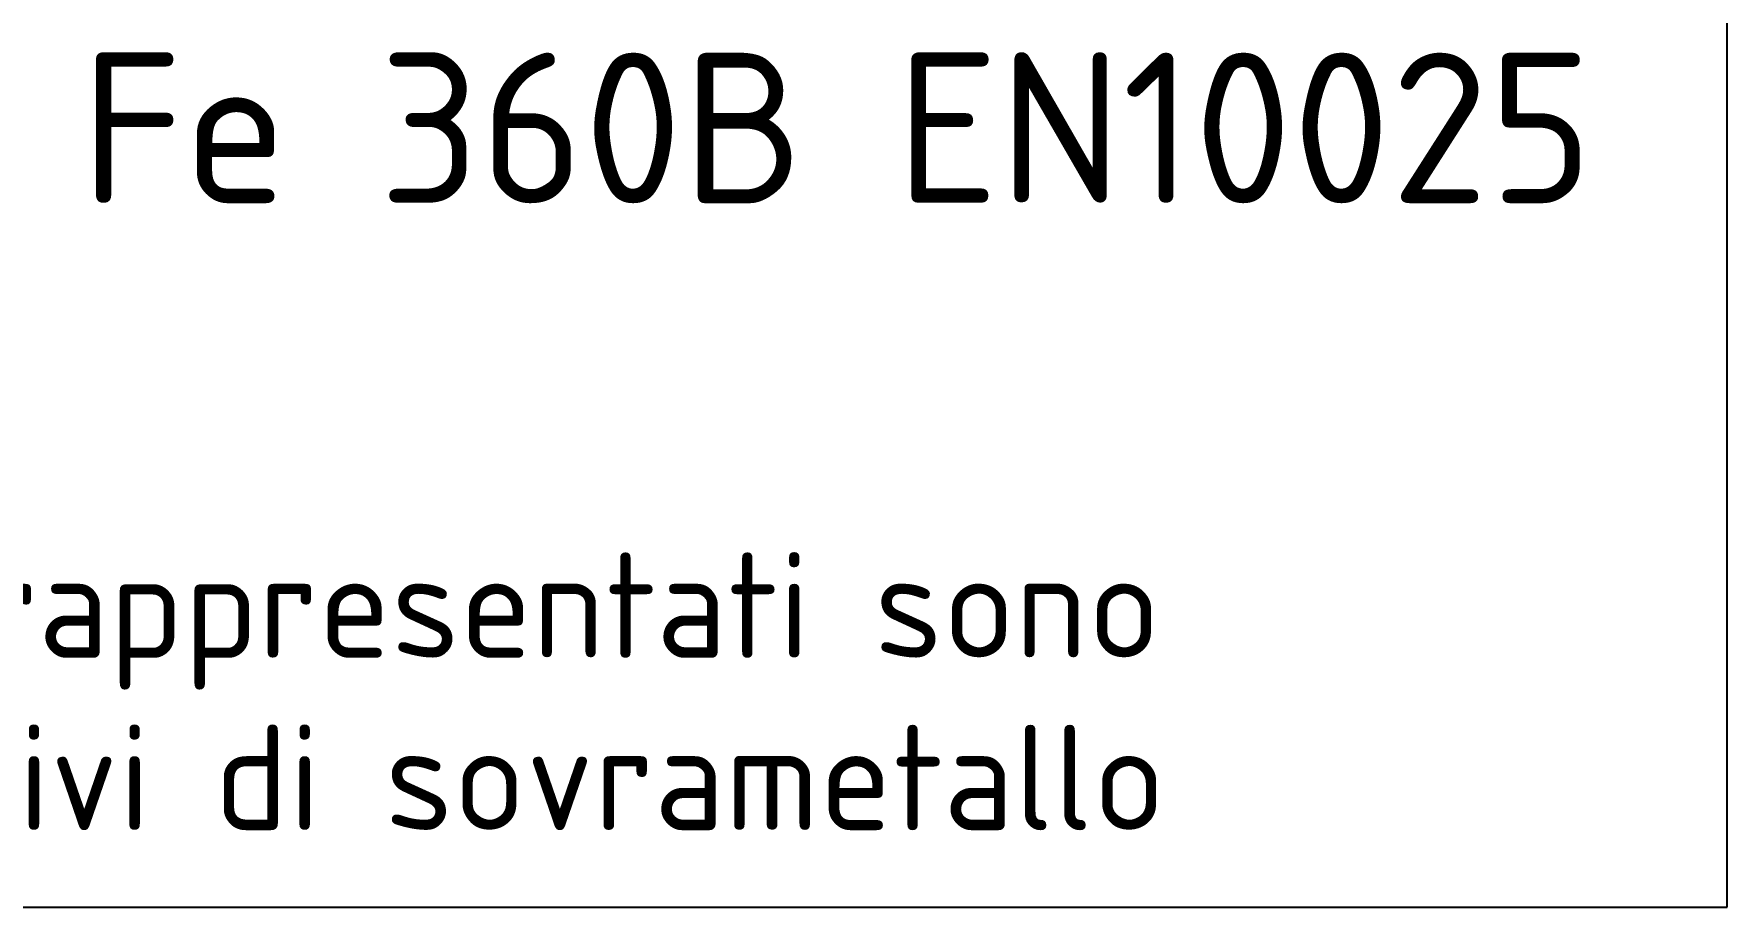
# Model space of a CAD drawing. Header units: millimetres. Extents: x 22 to 1300, y 12 to 835.
# Drawn here: x 1228.3 to 1284.6, y 11.8 to 40.8 of the extents above; entities that cross this region are included whole.
import ezdxf
from ezdxf.enums import TextEntityAlignment as Align

# ---------------------------------------------------------------- set-up
doc = ezdxf.new("R2010")
doc.units = ezdxf.units.MM
doc.layers.add('Default', color=7, linetype='Continuous')
doc.layers.add('Predefinito', color=7, linetype='Continuous')
doc.styles.add('SEACAD_seiso_ttf', font='seiso.ttf')

# ---------------------------------------------------------------- blocks, each defined once
blk = doc.blocks.new('Tabella materiale')
at = {"layer": 'Predefinito', "color": 7, "linetype": 'Continuous'}
for p, q in [((0, 0), (0, 58.024)), ((-107.2, 0), (0, 0))]:
    blk.add_line(p, q, dxfattribs=at)
at = {"layer": 'Predefinito', "color": 7, "linetype": 'Continuous', "style": 'SEACAD_seiso_ttf'}
for s, p in [('I profili rappresentati sono ', (-75.924, 11.783)), ('comprensivi di sovrametallo', (-75.924, 6.056))]:
    blk.add_text(s, height=3.5, dxfattribs=at).set_placement(p, align=Align.TOP_LEFT)
blk = doc.blocks.new('Taglio laser')
at = {"color": 7}
blk.add_blockref('Tabella materiale', (0, 0), dxfattribs=at)
at = {"layer": 'Default', "color": 7, "linetype": 'Continuous', "style": 'SEACAD_seiso_ttf'}
blk.add_text('Fe 360B EN10025', height=5, dxfattribs=at).set_placement((-54.724, 28.386), align=Align.TOP_LEFT)

msp = doc.modelspace()

# ---------------------------------------------------------------- block references
at = {"layer": 'Default', "color": 7}
msp.add_blockref('Taglio laser', (1284.597, 11.789), dxfattribs=at)

doc.saveas('drawing.dxf')
